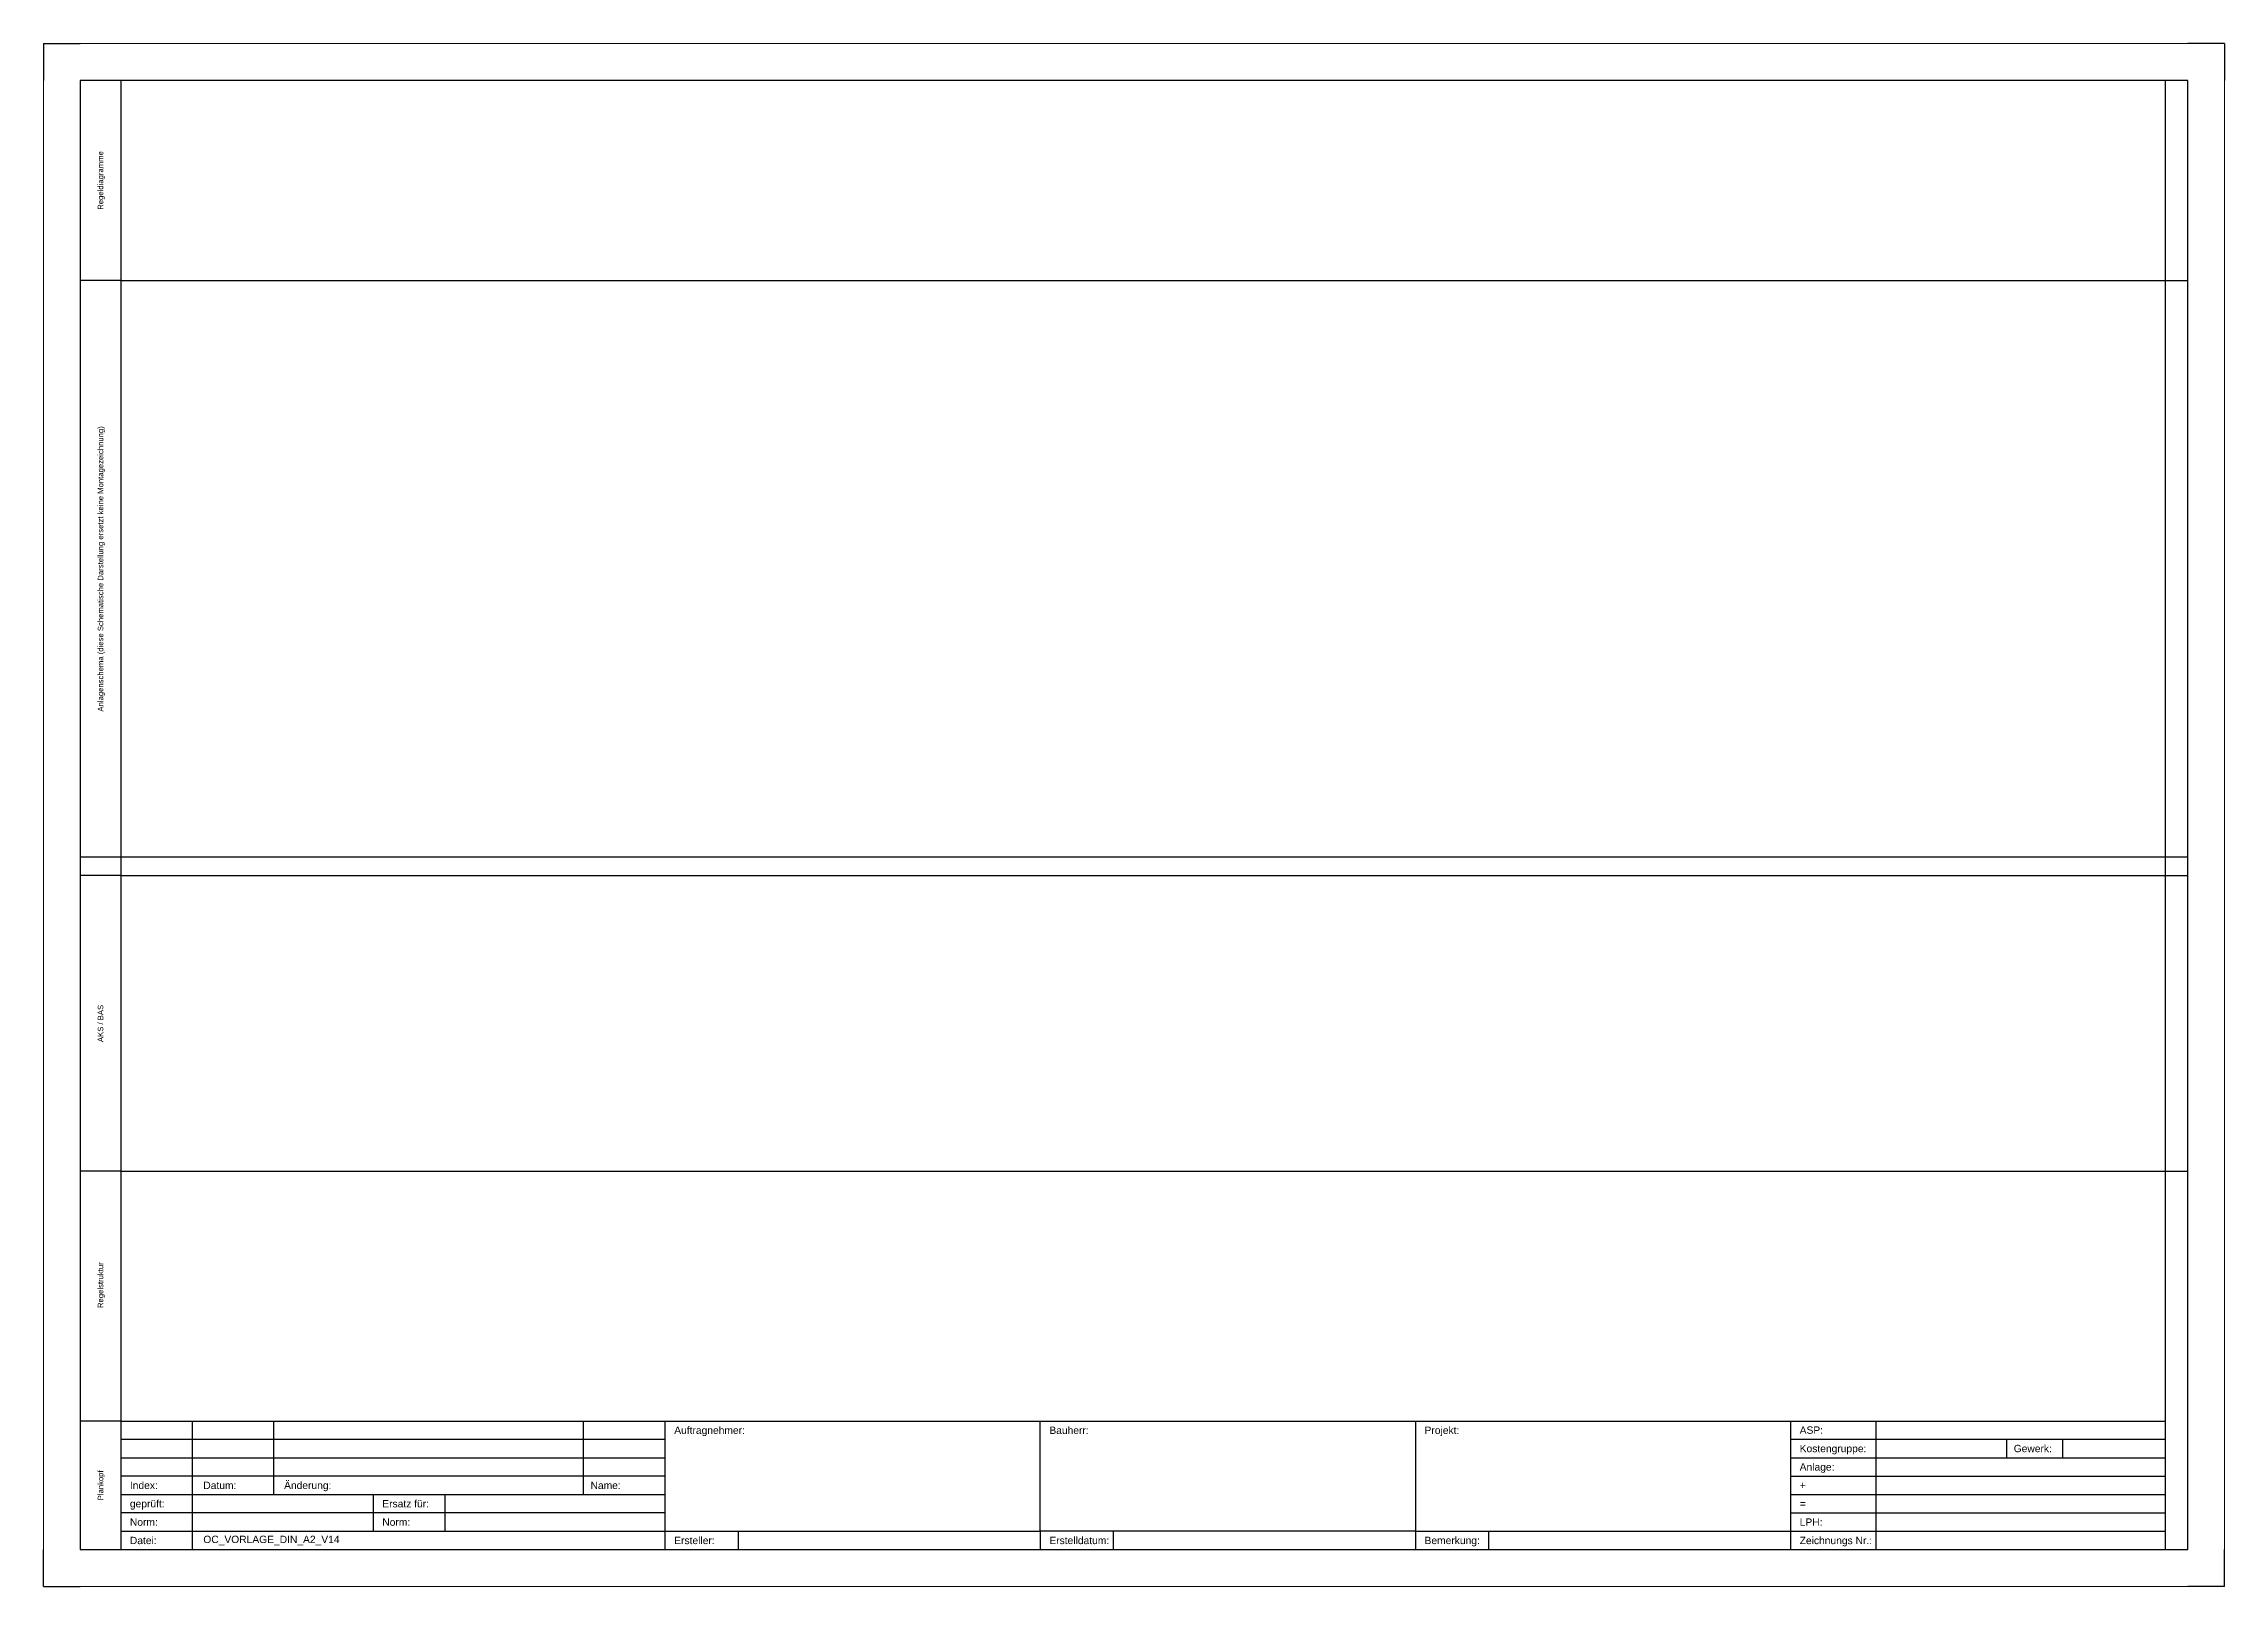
# Paper-space layout 'DIN-A2' of a CAD drawing. Header units: millimetres. Extents: x 0 to 594, y 0 to 420.
# The model-space entities are those that its viewports show. They can reach past a viewport. Long polylines and large blocks are cut down to what shows.
import ezdxf
from ezdxf.enums import TextEntityAlignment as Align

# ---------------------------------------------------------------- set-up
doc = ezdxf.new("R2010")
doc.units = ezdxf.units.MM
doc.header["$LTSCALE"] = 100
for name, color, linetype in [('GA-Trennlinie-BAS', 7, 'Continuous'), ('GA-Trennlinie-LVB', 7, 'Continuous'), ('GA-Trennlinie-Regeldiagramme', 7, 'Continuous'), ('GA-Trennlinie-Regelstruktur', 7, 'Continuous')]:
    doc.layers.add(name, color=color, linetype=linetype)
doc.styles.add('Arial', font='arial.ttf')
doc.styles.get("Standard").update_dxf_attribs({"font": 'arial.ttf'})

# ---------------------------------------------------------------- blocks, each defined once
blk = doc.blocks.new('OC_RSH_Plankopf_quer_V21')
for p, q in [((-573, 19), (-322.55, 18.99)), ((-573, 19), (-573, 14)), ((-553.5, 19), (-553.5, -16)), ((-424.73, 14), (-424.73, 19)), ((-118.18, 18.99), (-118.18, 14.03)), ((-94.89, 14.04), (-94.89, 19.04)), ((-118.18, 14.03), (-16, 14.03)), ((-118.18, 14.03), (-118.18, 9.02)), ((-94.89, 9.03), (-94.89, 14.03)), ((-59.39, 14.03), (-59.39, 9.02)), ((-44, 9.03), (-44, 14.03)), ((-573, 9), (-573, 4)), ((-424.73, 4), (-424.73, 9)), ((-118.18, 9.02), (-16, 9.02)), ((-118.18, 9.02), (-118.18, 4.02)), ((-94.89, 4.02), (-94.89, 9.02)), ((-118.18, 4.02), (-16, 4.02)), ((-118.18, 4.02), (-118.18, -0.99)), ((-94.89, -0.98), (-94.89, 4.02)), ((-573, -1), (-573, -6)), ((-484.75, -1), (-484.75, -6)), ((-424.73, -6), (-424.73, -1)), ((-118.18, -0.99), (-16, -0.99)), ((-118.18, -0.99), (-118.18, -6)), ((-94.89, -5.99), (-94.89, -0.99)), ((-573, -11), (-573, -16)), ((-484.75, -6), (-484.75, -11)), ((-424.73, -16), (-424.73, -11)), ((-424.73, -11), (-322.55, -11)), ((-404.73, -16), (-404.73, -11)), ((-322.55, -11), (-322.55, -16.01)), ((-302.55, -16), (-302.55, -11)), ((-220.36, -10.99), (-220.36, -16)), ((-220.36, -11), (-16, -11)), ((-200.36, -16), (-200.36, -11)), ((-118.18, -5.99), (-16, -6)), ((-118.18, -6), (-118.18, -11)), ((-118.18, -11.01), (-118.18, -16.01)), ((-94.89, -11), (-94.89, -6)), ((-94.89, -16.01), (-94.89, -11.01))]:
    blk.add_line(p, q)
for points in [[(-531.36, 19), (-531.36, -1)], [(-447.03, 19), (-447.03, -1)], [(-220.36, 18.99), (-16, 18.99), (-16, 18.99)], [(-504.25, -1), (-504.25, -11)]]:
    blk.add_lwpolyline(points)
for points in [[(-322.55, 18.99), (-220.36, 18.99), (-220.36, -11), (-322.55, -11)], [(-573, 9), (-424.73, 9), (-424.73, 14), (-573, 14)], [(-573, -1), (-424.73, -1), (-424.73, 4), (-573, 4)], [(-573, -11), (-424.73, -11), (-424.73, -6), (-573, -6)]]:
    blk.add_lwpolyline(points, close=True)
at = {"style": 'Arial'}
for s, p in [('Auftragnehmer:', (-422.23, 16.5)), ('Bauherr:', (-320.05, 16.49)), ('Projekt:', (-217.86, 16.5)), ('ASP:', (-115.68, 16.54)), ('Kostengruppe:', (-115.68, 11.53)), ('Gewerk:', (-57.39, 11.53)), ('Anlage:', (-115.68, 6.52)), ('Index:', (-570.5, 1.5)), ('Datum:', (-550.5, 1.5)), ('Änderung:', (-528.5, 1.5)), ('Name:', (-445.03, 1.5)), ('+', (-115.68, 1.52)), ('geprüft:', (-570.5, -3.5)), ('Ersatz für:', (-501.75, -3.5)), ('=', (-115.68, -3.49)), ('Norm:', (-570.5, -8.5)), ('Norm:', (-501.75, -8.5)), ('LPH:', (-115.68, -8.5)), ('Datei:', (-570.5, -13.5)), ('Ersteller:', (-422.23, -13.5)), ('Erstelldatum:', (-320.05, -13.5)), ('Bemerkung:', (-217.86, -13.5)), ('Zeichnungs Nr.:', (-115.68, -13.51))]:
    blk.add_text(s, height=2, dxfattribs=at).set_placement(p, align=Align.MIDDLE_LEFT)
at = {"insert": (-550.5, -13.5), "char_height": 2, "attachment_point": 4, "style": 'Arial'}
blk.add_mtext('OC_VORLAGE_DIN_A2_V14', dxfattribs=at)
at = {"style": 'Arial', "flags": 1}
for tag, p in [('FREITEXT_01', (-13.79, 17)), ('FREITEXT_02', (-13.79, 11.45)), ('FREITEXT_03', (-13.79, 2.72)), ('FREITEXT_04', (-13.79, -1.97)), ('FREITEXT_05', (-13.79, -6.66)), ('BMK_NUMMERIERUNG', (-13.79, -11.67))]:
    blk.add_attdef(tag, text='', height=2, dxfattribs=at).set_placement(p, align=Align.MIDDLE_LEFT)
at = {"style": 'Arial'}
for tag, height, p in [('INDEX3', 2, (-570.5, 16.5)), ('INDEX2', 2, (-570.5, 11.5)), ('DATUM3', 2, (-550.5, 16.5)), ('DATUM2', 2, (-550.5, 11.5)), ('AENDERUNG3', 2, (-528.5, 16.5)), ('AENDERUNG2', 2, (-528.5, 11.5)), ('NAME3', 2, (-445.03, 16.5)), ('NAME2', 2, (-445.03, 11.5)), ('AN1', 2.2, (-422.23, 11.5)), ('AG1', 2.2, (-320.05, 11.49)), ('PR1', 2.2, (-217.87, 11.5)), ('ASP', 2, (-92.18, 16.54)), ('KOSTENGRUPPE', 2, (-92.18, 11.53)), ('GEWERK', 2, (-41.29, 11.53)), ('INDEX1', 2, (-570.5, 6.5)), ('DATUM1', 2, (-550.5, 6.5)), ('AENDERUNG1', 2, (-528.5, 6.5)), ('NAME1', 2, (-445.03, 6.5)), ('AN2', 2.2, (-422.23, 6.5)), ('AG2', 2.2, (-320.05, 6.49)), ('PR2', 2.2, (-217.87, 6.5)), ('ANLAGE', 2, (-92.18, 6.52)), ('AN3', 2.2, (-422.23, 1.5)), ('AG3', 2.2, (-320.05, 1.49)), ('PR3', 2.2, (-217.87, 1.5)), ('ORTSKENNZEICHEN', 2, (-92.18, 1.52)), ('GEPRUEFT', 2, (-550.79, -3.5)), ('ERSATZFUER', 2, (-482.04, -3.5)), ('AN4', 2.2, (-422.23, -3.5)), ('AG4', 2.2, (-320.05, -3.51)), ('PR4', 2.2, (-217.87, -3.5)), ('SSK', 2, (-92.18, -3.49)), ('NORM', 2, (-550.79, -8.5)), ('NORM', 2, (-482.04, -8.5)), ('AN5', 2.2, (-422.23, -8.5)), ('AG5', 2.2, (-320.05, -8.51)), ('PR5', 2.2, (-217.87, -8.5)), ('LPH', 2, (-92.18, -8.5)), ('ERSTELLER', 2, (-402.02, -13.5)), ('ERSTELLDATUM', 2, (-299.84, -13.5)), ('BEMERKUNG', 2, (-197.65, -13.5)), ('ZEICHNUNGSNUMMER', 2, (-92.18, -13.51))]:
    blk.add_attdef(tag, text='', height=height, dxfattribs=at).set_placement(p, align=Align.MIDDLE_LEFT)
blk = doc.blocks.new('OC_VORLAGE_BLATTRAHMEN_DIN_A2_V1')
for p, q in [((21, 355.5), (10, 355.5)), ((16, 113), (10, 113)), ((21, 113), (16, 113)), ((21, 45), (10, 45))]:
    blk.add_line(p, q)
for points in [[(0, 420), (0, 410)], [(0, 420), (10, 420)], [(594, 420), (584, 420)], [(594, 420), (594, 410)], [(21, 410), (21, 10)], [(578, 10), (578, 10), (578, 410)], [(21, 198.5), (10, 198.5)], [(21, 193.5), (10, 193.5)], [(0, 0), (0, 10)], [(594, 0), (594, 10)], [(0, 0), (10, 0)], [(594, 0), (584, 0)]]:
    blk.add_lwpolyline(points)
blk.add_lwpolyline([(10, 10), (584, 10), (584, 410), (10, 410)], close=True)
blk.add_lwpolyline([(10, 10), (584, 10), (584, 410), (10, 410)], close=True)
at = {"layer": 'GA-Trennlinie-BAS'}
blk.add_lwpolyline([(584, 198.5), (21, 198.5)], dxfattribs=at)
at = {"layer": 'GA-Trennlinie-LVB'}
blk.add_lwpolyline([(21, 193.5), (584, 193.5)], dxfattribs=at)
at = {"layer": 'GA-Trennlinie-Regeldiagramme'}
blk.add_lwpolyline([(21, 355.5), (584, 355.5)], dxfattribs=at)
at = {"layer": 'GA-Trennlinie-Regelstruktur'}
blk.add_lwpolyline([(21, 113), (584, 113)], dxfattribs=at)
for s, p in [('Regeldiagramme', (15.5, 382.75)), ('Anlagenschema (diese Schematische Darstellung ersetzt keine Montagezeichnung)', (15.5, 277)), ('AKS / BAS', (15.5, 153.25)), ('Regelstruktur', (15.5, 82)), ('Plankopf', (15.5, 27.5))]:
    blk.add_text(s, height=1.5, rotation=90).set_placement(p, align=Align.MIDDLE_CENTER)
blk.add_attdef('', (578, 16), '', height=4)

msp = doc.modelspace()

# ---------------------------------------------------------------- block references
for name, p in [('OC_VORLAGE_BLATTRAHMEN_DIN_A2_V1', (0, 0)), ('OC_RSH_Plankopf_quer_V21', (594, 26))]:
    msp.add_blockref(name, p)

psp = doc.layouts.new('DIN-A2')

# ---------------------------------------------------------------- viewports
at = {"layer": '0'}
psp.add_viewport(center=(297, 210), size=(594, 420), view_center_point=(297, 210), view_height=420, dxfattribs=at)

doc.saveas('drawing.dxf')
